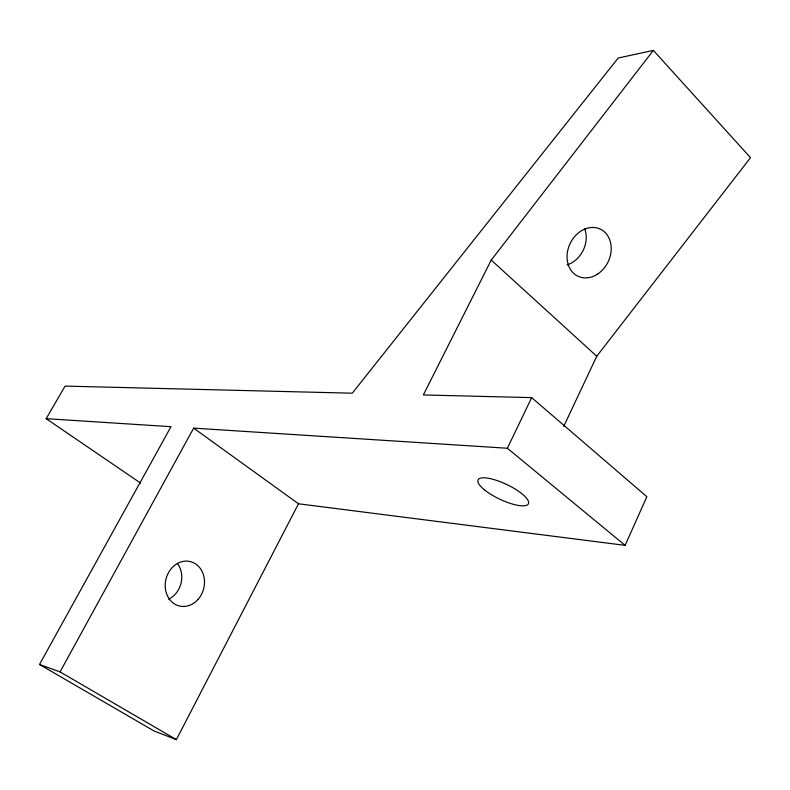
<?xml version="1.0" encoding="UTF-8"?>
<svg xmlns="http://www.w3.org/2000/svg" width="790" height="790" viewBox="0 0 790 790"><rect width="100%" height="100%" fill="white"/><g stroke="black" fill="none" stroke-linecap="round" stroke-linejoin="round"><path stroke-width="1.19" d="M653.35 50.382L618.185 58.035L352.3 393.193L65.076 386.103L46.175 418.68L170.995 426.689L39.5 664.479L60.06 671.885L193.649 428.141L298.501 503.783L625.117 545.367L646.852 496.722L531.68 397.627L423.341 394.951L491.232 260.088L653.35 50.382L750.5 157.674L596.746 356.25L563.724 426.403M193.649 428.141L507.358 448.246L531.68 397.627M39.5 664.479L154.08 730.997L176.358 739.618L298.501 503.783M60.06 671.885L176.358 739.618M46.175 418.68L140.66 483.125M507.358 448.246L625.117 545.367M491.232 260.088L596.746 356.25M177.454 563.576A22.357 19.187 -75.6 0 1 168.606 599.185M584.709 228.814A25.408 20.836 -62.7 0 1 567.141 264.887M484.389 489.77A27.867 8.127 25.4 0 0 527.414 504.869A27.867 8.127 25.4 0 0 497.868 480.824A27.867 8.127 25.4 0 0 484.389 489.77M197.964 599.511A22.88 19.454 -76.1 0 0 190.983 561.759A22.88 19.454 -76.1 0 0 165.604 590.12A22.88 19.454 -76.1 0 0 197.964 599.511M597.339 274.249A26.07 21.083 -64.6 0 0 602.79 230.561A26.07 21.083 -64.6 0 0 567.269 253.195A26.07 21.083 -64.6 0 0 597.339 274.249"/></g></svg>
